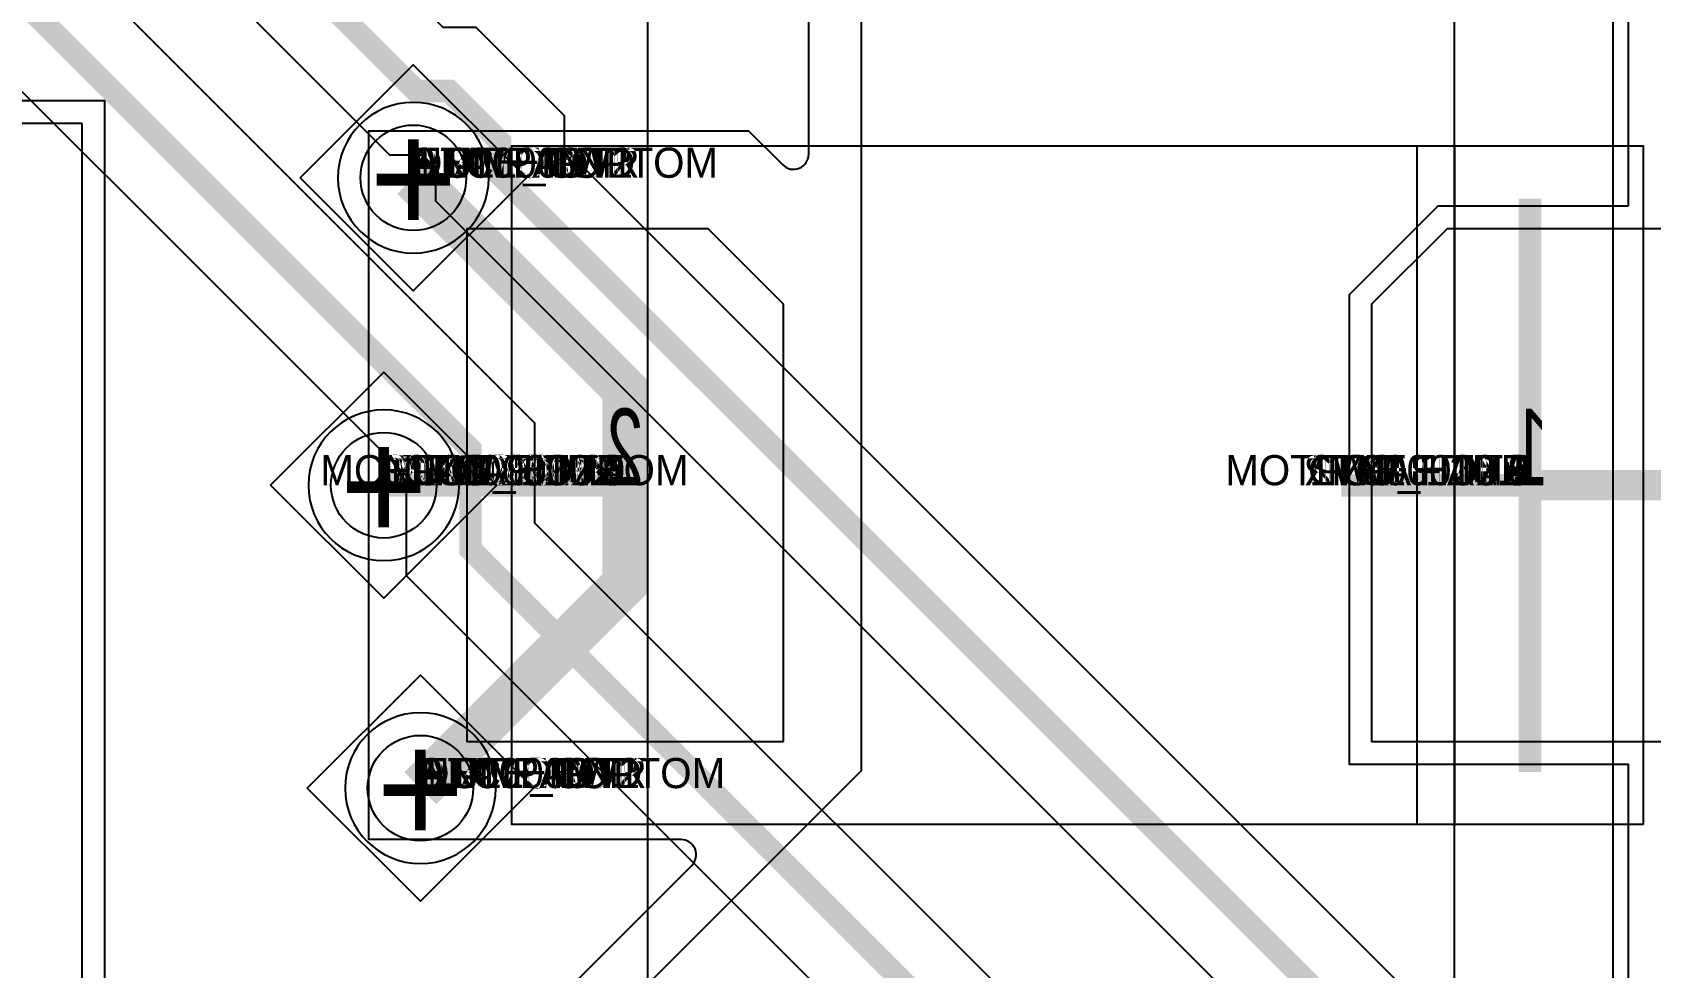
# Model space of a CAD drawing. Extents: x 0 to 323, y 0 to 320.
# Drawn here: x 166.27 to 177, y 103.1 to 109.3 of the extents above; entities that cross this region are included whole.
import ezdxf
from ezdxf.enums import TextEntityAlignment as Align

# ---------------------------------------------------------------- set-up
doc = ezdxf.new("R2010")
doc.units = 0
doc.header["$MEASUREMENT"] = 0
doc.layers.get('0').update_dxf_attribs({"linetype": 'CONTINUOUS'})
for name, color, linetype in [('CDN_FIGURES', 7, 'CONTINUOUS'), ('ETCH_BOTTOM', 7, 'CONTINUOUS'), ('ETCH_GND', 3, 'CONTINUOUS'), ('ETCH_INT1', 4, 'CONTINUOUS'), ('ETCH_INT2', 5, 'CONTINUOUS'), ('ETCH_PWR', 6, 'CONTINUOUS'), ('ETCH_TOP', 2, 'CONTINUOUS'), ('MANUFACTURING_NCLEGEND-1-6', 8, 'CONTINUOUS'), ('PACKAGE_GEOMETRY_ASSEMBLY_TOP', 11, 'CONTINUOUS'), ('PACKAGE_GEOMETRY_PIN_NUMBER', 9, 'CONTINUOUS')]:
    doc.layers.add(name, color=color, linetype=linetype)

# ---------------------------------------------------------------- blocks, each defined once
blk = doc.blocks.new('PAD_INFO')
for tag in ['SHAPE_TYPE', 'PAD_HEIGHT', 'PAD_LAYER', 'PAD_TYPE', 'PAD_WIDTH']:
    blk.add_attdef(tag, (0, 0), '', height=0.2)
at = {"flags": 2}
blk.add_attdef('CDN_TYPE', (0, 0), '', height=0.2, dxfattribs=at)
blk = doc.blocks.new('DRILL_INFO')
at = {"flags": 2}
blk.add_attdef('CDN_TYPE', (0, 0), '', height=0.2, dxfattribs=at)
for tag in ['FSHAPE', 'FCHAR', 'DRILL_HEIGHT', 'DIAMETER', 'PLATED', 'DRILL_WIDTH']:
    blk.add_attdef(tag, (0, 0), '', height=0.2)
blk = doc.blocks.new('VIA0700X0300')
at = {"layer": 'ETCH_BOTTOM'}
blk.add_circle((0, 0), 0.35, dxfattribs=at)
at = {"layer": 'ETCH_GND'}
blk.add_circle((0, 0), 0.35, dxfattribs=at)
at = {"layer": 'ETCH_INT1'}
blk.add_circle((0, 0), 0.35, dxfattribs=at)
at = {"layer": 'ETCH_INT2'}
blk.add_circle((0, 0), 0.35, dxfattribs=at)
at = {"layer": 'ETCH_PWR'}
blk.add_circle((0, 0), 0.35, dxfattribs=at)
at = {"layer": 'ETCH_TOP'}
blk.add_circle((0, 0), 0.35, dxfattribs=at)
ref = blk.add_blockref('PAD_INFO', (0, 0))
ref.add_attrib('PAD_LAYER', 'ETCH_TOP', (0, 0), dxfattribs={"height": 0.2})
ref.add_attrib('SHAPE_TYPE', 'NULL', (0, 0), dxfattribs={"height": 0.2})
ref.add_attrib('PAD_TYPE', 'ANTIPAD', (0, 0), dxfattribs={"height": 0.2})
ref.add_attrib('PAD_WIDTH', '0.000000', (0, 0), dxfattribs={"height": 0.2})
ref.add_attrib('PAD_HEIGHT', '0.000000', (0, 0), dxfattribs={"height": 0.2})
ref = blk.add_blockref('PAD_INFO', (0, 0))
ref.add_attrib('PAD_LAYER', 'ETCH_GND', (0, 0), dxfattribs={"height": 0.2})
ref.add_attrib('SHAPE_TYPE', 'NULL', (0, 0), dxfattribs={"height": 0.2})
ref.add_attrib('PAD_TYPE', 'ANTIPAD', (0, 0), dxfattribs={"height": 0.2})
ref.add_attrib('PAD_WIDTH', '0.000000', (0, 0), dxfattribs={"height": 0.2})
ref.add_attrib('PAD_HEIGHT', '0.000000', (0, 0), dxfattribs={"height": 0.2})
ref = blk.add_blockref('PAD_INFO', (0, 0))
ref.add_attrib('PAD_LAYER', 'ETCH_INT1', (0, 0), dxfattribs={"height": 0.2})
ref.add_attrib('SHAPE_TYPE', 'NULL', (0, 0), dxfattribs={"height": 0.2})
ref.add_attrib('PAD_TYPE', 'ANTIPAD', (0, 0), dxfattribs={"height": 0.2})
ref.add_attrib('PAD_WIDTH', '0.000000', (0, 0), dxfattribs={"height": 0.2})
ref.add_attrib('PAD_HEIGHT', '0.000000', (0, 0), dxfattribs={"height": 0.2})
ref = blk.add_blockref('PAD_INFO', (0, 0))
ref.add_attrib('PAD_LAYER', 'ETCH_INT2', (0, 0), dxfattribs={"height": 0.2})
ref.add_attrib('SHAPE_TYPE', 'NULL', (0, 0), dxfattribs={"height": 0.2})
ref.add_attrib('PAD_TYPE', 'ANTIPAD', (0, 0), dxfattribs={"height": 0.2})
ref.add_attrib('PAD_WIDTH', '0.000000', (0, 0), dxfattribs={"height": 0.2})
ref.add_attrib('PAD_HEIGHT', '0.000000', (0, 0), dxfattribs={"height": 0.2})
ref = blk.add_blockref('PAD_INFO', (0, 0))
ref.add_attrib('PAD_LAYER', 'ETCH_PWR', (0, 0), dxfattribs={"height": 0.2})
ref.add_attrib('SHAPE_TYPE', 'NULL', (0, 0), dxfattribs={"height": 0.2})
ref.add_attrib('PAD_TYPE', 'ANTIPAD', (0, 0), dxfattribs={"height": 0.2})
ref.add_attrib('PAD_WIDTH', '0.000000', (0, 0), dxfattribs={"height": 0.2})
ref.add_attrib('PAD_HEIGHT', '0.000000', (0, 0), dxfattribs={"height": 0.2})
ref = blk.add_blockref('PAD_INFO', (0, 0))
ref.add_attrib('PAD_LAYER', 'ETCH_BOTTOM', (0, 0), dxfattribs={"height": 0.2})
ref.add_attrib('SHAPE_TYPE', 'NULL', (0, 0), dxfattribs={"height": 0.2})
ref.add_attrib('PAD_TYPE', 'ANTIPAD', (0, 0), dxfattribs={"height": 0.2})
ref.add_attrib('PAD_WIDTH', '0.000000', (0, 0), dxfattribs={"height": 0.2})
ref.add_attrib('PAD_HEIGHT', '0.000000', (0, 0), dxfattribs={"height": 0.2})
ref = blk.add_blockref('PAD_INFO', (0, 0))
ref.add_attrib('PAD_LAYER', 'ETCH_TOP', (0, 0), dxfattribs={"height": 0.2})
ref.add_attrib('SHAPE_TYPE', 'NULL', (0, 0), dxfattribs={"height": 0.2})
ref.add_attrib('PAD_TYPE', 'THERMAL', (0, 0), dxfattribs={"height": 0.2})
ref.add_attrib('PAD_WIDTH', '0.000000', (0, 0), dxfattribs={"height": 0.2})
ref.add_attrib('PAD_HEIGHT', '0.000000', (0, 0), dxfattribs={"height": 0.2})
ref = blk.add_blockref('PAD_INFO', (0, 0))
ref.add_attrib('PAD_LAYER', 'ETCH_GND', (0, 0), dxfattribs={"height": 0.2})
ref.add_attrib('SHAPE_TYPE', 'NULL', (0, 0), dxfattribs={"height": 0.2})
ref.add_attrib('PAD_TYPE', 'THERMAL', (0, 0), dxfattribs={"height": 0.2})
ref.add_attrib('PAD_WIDTH', '0.000000', (0, 0), dxfattribs={"height": 0.2})
ref.add_attrib('PAD_HEIGHT', '0.000000', (0, 0), dxfattribs={"height": 0.2})
ref = blk.add_blockref('PAD_INFO', (0, 0))
ref.add_attrib('PAD_LAYER', 'ETCH_INT1', (0, 0), dxfattribs={"height": 0.2})
ref.add_attrib('SHAPE_TYPE', 'NULL', (0, 0), dxfattribs={"height": 0.2})
ref.add_attrib('PAD_TYPE', 'THERMAL', (0, 0), dxfattribs={"height": 0.2})
ref.add_attrib('PAD_WIDTH', '0.000000', (0, 0), dxfattribs={"height": 0.2})
ref.add_attrib('PAD_HEIGHT', '0.000000', (0, 0), dxfattribs={"height": 0.2})
ref = blk.add_blockref('PAD_INFO', (0, 0))
ref.add_attrib('PAD_LAYER', 'ETCH_INT2', (0, 0), dxfattribs={"height": 0.2})
ref.add_attrib('SHAPE_TYPE', 'NULL', (0, 0), dxfattribs={"height": 0.2})
ref.add_attrib('PAD_TYPE', 'THERMAL', (0, 0), dxfattribs={"height": 0.2})
ref.add_attrib('PAD_WIDTH', '0.000000', (0, 0), dxfattribs={"height": 0.2})
ref.add_attrib('PAD_HEIGHT', '0.000000', (0, 0), dxfattribs={"height": 0.2})
ref = blk.add_blockref('PAD_INFO', (0, 0))
ref.add_attrib('PAD_LAYER', 'ETCH_PWR', (0, 0), dxfattribs={"height": 0.2})
ref.add_attrib('SHAPE_TYPE', 'NULL', (0, 0), dxfattribs={"height": 0.2})
ref.add_attrib('PAD_TYPE', 'THERMAL', (0, 0), dxfattribs={"height": 0.2})
ref.add_attrib('PAD_WIDTH', '0.000000', (0, 0), dxfattribs={"height": 0.2})
ref.add_attrib('PAD_HEIGHT', '0.000000', (0, 0), dxfattribs={"height": 0.2})
ref = blk.add_blockref('PAD_INFO', (0, 0))
ref.add_attrib('PAD_LAYER', 'ETCH_BOTTOM', (0, 0), dxfattribs={"height": 0.2})
ref.add_attrib('SHAPE_TYPE', 'NULL', (0, 0), dxfattribs={"height": 0.2})
ref.add_attrib('PAD_TYPE', 'THERMAL', (0, 0), dxfattribs={"height": 0.2})
ref.add_attrib('PAD_WIDTH', '0.000000', (0, 0), dxfattribs={"height": 0.2})
ref.add_attrib('PAD_HEIGHT', '0.000000', (0, 0), dxfattribs={"height": 0.2})
ref = blk.add_blockref('PAD_INFO', (0, 0))
ref.add_attrib('PAD_LAYER', 'ETCH_TOP', (0, 0), dxfattribs={"height": 0.2})
ref.add_attrib('SHAPE_TYPE', 'CIRCLE', (0, 0), dxfattribs={"height": 0.2})
ref.add_attrib('PAD_TYPE', 'REGULAR', (0, 0), dxfattribs={"height": 0.2})
ref.add_attrib('PAD_WIDTH', '0.700000', (0, 0), dxfattribs={"height": 0.2})
ref.add_attrib('PAD_HEIGHT', '0.700000', (0, 0), dxfattribs={"height": 0.2})
ref = blk.add_blockref('PAD_INFO', (0, 0))
ref.add_attrib('PAD_LAYER', 'ETCH_GND', (0, 0), dxfattribs={"height": 0.2})
ref.add_attrib('SHAPE_TYPE', 'CIRCLE', (0, 0), dxfattribs={"height": 0.2})
ref.add_attrib('PAD_TYPE', 'REGULAR', (0, 0), dxfattribs={"height": 0.2})
ref.add_attrib('PAD_WIDTH', '0.700000', (0, 0), dxfattribs={"height": 0.2})
ref.add_attrib('PAD_HEIGHT', '0.700000', (0, 0), dxfattribs={"height": 0.2})
ref = blk.add_blockref('PAD_INFO', (0, 0))
ref.add_attrib('PAD_LAYER', 'ETCH_INT1', (0, 0), dxfattribs={"height": 0.2})
ref.add_attrib('SHAPE_TYPE', 'CIRCLE', (0, 0), dxfattribs={"height": 0.2})
ref.add_attrib('PAD_TYPE', 'REGULAR', (0, 0), dxfattribs={"height": 0.2})
ref.add_attrib('PAD_WIDTH', '0.700000', (0, 0), dxfattribs={"height": 0.2})
ref.add_attrib('PAD_HEIGHT', '0.700000', (0, 0), dxfattribs={"height": 0.2})
ref = blk.add_blockref('PAD_INFO', (0, 0))
ref.add_attrib('PAD_LAYER', 'ETCH_INT2', (0, 0), dxfattribs={"height": 0.2})
ref.add_attrib('SHAPE_TYPE', 'CIRCLE', (0, 0), dxfattribs={"height": 0.2})
ref.add_attrib('PAD_TYPE', 'REGULAR', (0, 0), dxfattribs={"height": 0.2})
ref.add_attrib('PAD_WIDTH', '0.700000', (0, 0), dxfattribs={"height": 0.2})
ref.add_attrib('PAD_HEIGHT', '0.700000', (0, 0), dxfattribs={"height": 0.2})
ref = blk.add_blockref('PAD_INFO', (0, 0))
ref.add_attrib('PAD_LAYER', 'ETCH_PWR', (0, 0), dxfattribs={"height": 0.2})
ref.add_attrib('SHAPE_TYPE', 'CIRCLE', (0, 0), dxfattribs={"height": 0.2})
ref.add_attrib('PAD_TYPE', 'REGULAR', (0, 0), dxfattribs={"height": 0.2})
ref.add_attrib('PAD_WIDTH', '0.700000', (0, 0), dxfattribs={"height": 0.2})
ref.add_attrib('PAD_HEIGHT', '0.700000', (0, 0), dxfattribs={"height": 0.2})
ref = blk.add_blockref('PAD_INFO', (0, 0))
ref.add_attrib('PAD_LAYER', 'ETCH_BOTTOM', (0, 0), dxfattribs={"height": 0.2})
ref.add_attrib('SHAPE_TYPE', 'CIRCLE', (0, 0), dxfattribs={"height": 0.2})
ref.add_attrib('PAD_TYPE', 'REGULAR', (0, 0), dxfattribs={"height": 0.2})
ref.add_attrib('PAD_WIDTH', '0.700000', (0, 0), dxfattribs={"height": 0.2})
ref.add_attrib('PAD_HEIGHT', '0.700000', (0, 0), dxfattribs={"height": 0.2})
ref = blk.add_blockref('DRILL_INFO', (0, 0))
ref.add_attrib('DIAMETER', '0.300000', (0, 0), dxfattribs={"height": 0.2})
ref.add_attrib('PLATED', 'PLATED', (0, 0), dxfattribs={"height": 0.2})
ref.add_attrib('FSHAPE', 'DIAMOND', (0, 0), dxfattribs={"height": 0.2})
ref.add_attrib('FCHAR', '+', (0, 0), dxfattribs={"height": 0.2})
ref.add_attrib('DRILL_WIDTH', '1.500000', (0, 0), dxfattribs={"height": 0.2})
ref.add_attrib('DRILL_HEIGHT', '1.500000', (0, 0), dxfattribs={"height": 0.2})
for tag in ['CDN_TYPE', 'PIN']:
    blk.add_attdef(tag, (0, 0), '', height=0.2)
at = {"flags": 2}
for tag in ['PSTKNAME', 'BBV']:
    blk.add_attdef(tag, (0, 0), '', height=0.2, dxfattribs=at)
blk = doc.blocks.new('FIGURE_DIAMOND')
at = {"layer": 'CDN_FIGURES'}
blk.add_lwpolyline([(-0.5, 0), (0, 0.5), (0.5, 0), (0, -0.5)], close=True, dxfattribs=at)
blk = doc.blocks.new('RC2100X3400TS_C1')
at = {"layer": 'ETCH_TOP'}
blk.add_lwpolyline([(-1.05, -1.7), (-1.05, 1.2), (-0.55, 1.7), (1.05, 1.7), (1.05, -1.7)], close=True, dxfattribs=at)
ref = blk.add_blockref('PAD_INFO', (0, 0))
ref.add_attrib('PAD_LAYER', 'ETCH_TOP', (0, 0), dxfattribs={"height": 0.2})
ref.add_attrib('SHAPE_TYPE', 'NULL', (0, 0), dxfattribs={"height": 0.2})
ref.add_attrib('PAD_TYPE', 'ANTIPAD', (0, 0), dxfattribs={"height": 0.2})
ref.add_attrib('PAD_WIDTH', '0.000000', (0, 0), dxfattribs={"height": 0.2})
ref.add_attrib('PAD_HEIGHT', '0.000000', (0, 0), dxfattribs={"height": 0.2})
ref = blk.add_blockref('PAD_INFO', (0, 0))
ref.add_attrib('PAD_LAYER', 'ETCH_GND', (0, 0), dxfattribs={"height": 0.2})
ref.add_attrib('SHAPE_TYPE', 'NULL', (0, 0), dxfattribs={"height": 0.2})
ref.add_attrib('PAD_TYPE', 'ANTIPAD', (0, 0), dxfattribs={"height": 0.2})
ref.add_attrib('PAD_WIDTH', '0.000000', (0, 0), dxfattribs={"height": 0.2})
ref.add_attrib('PAD_HEIGHT', '0.000000', (0, 0), dxfattribs={"height": 0.2})
ref = blk.add_blockref('PAD_INFO', (0, 0))
ref.add_attrib('PAD_LAYER', 'ETCH_INT1', (0, 0), dxfattribs={"height": 0.2})
ref.add_attrib('SHAPE_TYPE', 'NULL', (0, 0), dxfattribs={"height": 0.2})
ref.add_attrib('PAD_TYPE', 'ANTIPAD', (0, 0), dxfattribs={"height": 0.2})
ref.add_attrib('PAD_WIDTH', '0.000000', (0, 0), dxfattribs={"height": 0.2})
ref.add_attrib('PAD_HEIGHT', '0.000000', (0, 0), dxfattribs={"height": 0.2})
ref = blk.add_blockref('PAD_INFO', (0, 0))
ref.add_attrib('PAD_LAYER', 'ETCH_INT2', (0, 0), dxfattribs={"height": 0.2})
ref.add_attrib('SHAPE_TYPE', 'NULL', (0, 0), dxfattribs={"height": 0.2})
ref.add_attrib('PAD_TYPE', 'ANTIPAD', (0, 0), dxfattribs={"height": 0.2})
ref.add_attrib('PAD_WIDTH', '0.000000', (0, 0), dxfattribs={"height": 0.2})
ref.add_attrib('PAD_HEIGHT', '0.000000', (0, 0), dxfattribs={"height": 0.2})
ref = blk.add_blockref('PAD_INFO', (0, 0))
ref.add_attrib('PAD_LAYER', 'ETCH_PWR', (0, 0), dxfattribs={"height": 0.2})
ref.add_attrib('SHAPE_TYPE', 'NULL', (0, 0), dxfattribs={"height": 0.2})
ref.add_attrib('PAD_TYPE', 'ANTIPAD', (0, 0), dxfattribs={"height": 0.2})
ref.add_attrib('PAD_WIDTH', '0.000000', (0, 0), dxfattribs={"height": 0.2})
ref.add_attrib('PAD_HEIGHT', '0.000000', (0, 0), dxfattribs={"height": 0.2})
ref = blk.add_blockref('PAD_INFO', (0, 0))
ref.add_attrib('PAD_LAYER', 'ETCH_BOTTOM', (0, 0), dxfattribs={"height": 0.2})
ref.add_attrib('SHAPE_TYPE', 'NULL', (0, 0), dxfattribs={"height": 0.2})
ref.add_attrib('PAD_TYPE', 'ANTIPAD', (0, 0), dxfattribs={"height": 0.2})
ref.add_attrib('PAD_WIDTH', '0.000000', (0, 0), dxfattribs={"height": 0.2})
ref.add_attrib('PAD_HEIGHT', '0.000000', (0, 0), dxfattribs={"height": 0.2})
ref = blk.add_blockref('PAD_INFO', (0, 0))
ref.add_attrib('PAD_LAYER', 'ETCH_TOP', (0, 0), dxfattribs={"height": 0.2})
ref.add_attrib('SHAPE_TYPE', 'NULL', (0, 0), dxfattribs={"height": 0.2})
ref.add_attrib('PAD_TYPE', 'THERMAL', (0, 0), dxfattribs={"height": 0.2})
ref.add_attrib('PAD_WIDTH', '0.000000', (0, 0), dxfattribs={"height": 0.2})
ref.add_attrib('PAD_HEIGHT', '0.000000', (0, 0), dxfattribs={"height": 0.2})
ref = blk.add_blockref('PAD_INFO', (0, 0))
ref.add_attrib('PAD_LAYER', 'ETCH_GND', (0, 0), dxfattribs={"height": 0.2})
ref.add_attrib('SHAPE_TYPE', 'NULL', (0, 0), dxfattribs={"height": 0.2})
ref.add_attrib('PAD_TYPE', 'THERMAL', (0, 0), dxfattribs={"height": 0.2})
ref.add_attrib('PAD_WIDTH', '0.000000', (0, 0), dxfattribs={"height": 0.2})
ref.add_attrib('PAD_HEIGHT', '0.000000', (0, 0), dxfattribs={"height": 0.2})
ref = blk.add_blockref('PAD_INFO', (0, 0))
ref.add_attrib('PAD_LAYER', 'ETCH_INT1', (0, 0), dxfattribs={"height": 0.2})
ref.add_attrib('SHAPE_TYPE', 'NULL', (0, 0), dxfattribs={"height": 0.2})
ref.add_attrib('PAD_TYPE', 'THERMAL', (0, 0), dxfattribs={"height": 0.2})
ref.add_attrib('PAD_WIDTH', '0.000000', (0, 0), dxfattribs={"height": 0.2})
ref.add_attrib('PAD_HEIGHT', '0.000000', (0, 0), dxfattribs={"height": 0.2})
ref = blk.add_blockref('PAD_INFO', (0, 0))
ref.add_attrib('PAD_LAYER', 'ETCH_INT2', (0, 0), dxfattribs={"height": 0.2})
ref.add_attrib('SHAPE_TYPE', 'NULL', (0, 0), dxfattribs={"height": 0.2})
ref.add_attrib('PAD_TYPE', 'THERMAL', (0, 0), dxfattribs={"height": 0.2})
ref.add_attrib('PAD_WIDTH', '0.000000', (0, 0), dxfattribs={"height": 0.2})
ref.add_attrib('PAD_HEIGHT', '0.000000', (0, 0), dxfattribs={"height": 0.2})
ref = blk.add_blockref('PAD_INFO', (0, 0))
ref.add_attrib('PAD_LAYER', 'ETCH_PWR', (0, 0), dxfattribs={"height": 0.2})
ref.add_attrib('SHAPE_TYPE', 'NULL', (0, 0), dxfattribs={"height": 0.2})
ref.add_attrib('PAD_TYPE', 'THERMAL', (0, 0), dxfattribs={"height": 0.2})
ref.add_attrib('PAD_WIDTH', '0.000000', (0, 0), dxfattribs={"height": 0.2})
ref.add_attrib('PAD_HEIGHT', '0.000000', (0, 0), dxfattribs={"height": 0.2})
ref = blk.add_blockref('PAD_INFO', (0, 0))
ref.add_attrib('PAD_LAYER', 'ETCH_BOTTOM', (0, 0), dxfattribs={"height": 0.2})
ref.add_attrib('SHAPE_TYPE', 'NULL', (0, 0), dxfattribs={"height": 0.2})
ref.add_attrib('PAD_TYPE', 'THERMAL', (0, 0), dxfattribs={"height": 0.2})
ref.add_attrib('PAD_WIDTH', '0.000000', (0, 0), dxfattribs={"height": 0.2})
ref.add_attrib('PAD_HEIGHT', '0.000000', (0, 0), dxfattribs={"height": 0.2})
ref = blk.add_blockref('PAD_INFO', (0, 0))
ref.add_attrib('PAD_LAYER', 'ETCH_TOP', (0, 0), dxfattribs={"height": 0.2})
ref.add_attrib('SHAPE_TYPE', 'SHAPE', (0, 0), dxfattribs={"height": 0.2})
ref.add_attrib('PAD_TYPE', 'REGULAR', (0, 0), dxfattribs={"height": 0.2})
ref.add_attrib('PAD_WIDTH', '2.100000', (0, 0), dxfattribs={"height": 0.2})
ref.add_attrib('PAD_HEIGHT', '3.400000', (0, 0), dxfattribs={"height": 0.2})
ref = blk.add_blockref('PAD_INFO', (0, 0))
ref.add_attrib('PAD_LAYER', 'ETCH_GND', (0, 0), dxfattribs={"height": 0.2})
ref.add_attrib('SHAPE_TYPE', 'NULL', (0, 0), dxfattribs={"height": 0.2})
ref.add_attrib('PAD_TYPE', 'REGULAR', (0, 0), dxfattribs={"height": 0.2})
ref.add_attrib('PAD_WIDTH', '0.000000', (0, 0), dxfattribs={"height": 0.2})
ref.add_attrib('PAD_HEIGHT', '0.000000', (0, 0), dxfattribs={"height": 0.2})
ref = blk.add_blockref('PAD_INFO', (0, 0))
ref.add_attrib('PAD_LAYER', 'ETCH_INT1', (0, 0), dxfattribs={"height": 0.2})
ref.add_attrib('SHAPE_TYPE', 'NULL', (0, 0), dxfattribs={"height": 0.2})
ref.add_attrib('PAD_TYPE', 'REGULAR', (0, 0), dxfattribs={"height": 0.2})
ref.add_attrib('PAD_WIDTH', '0.000000', (0, 0), dxfattribs={"height": 0.2})
ref.add_attrib('PAD_HEIGHT', '0.000000', (0, 0), dxfattribs={"height": 0.2})
ref = blk.add_blockref('PAD_INFO', (0, 0))
ref.add_attrib('PAD_LAYER', 'ETCH_INT2', (0, 0), dxfattribs={"height": 0.2})
ref.add_attrib('SHAPE_TYPE', 'NULL', (0, 0), dxfattribs={"height": 0.2})
ref.add_attrib('PAD_TYPE', 'REGULAR', (0, 0), dxfattribs={"height": 0.2})
ref.add_attrib('PAD_WIDTH', '0.000000', (0, 0), dxfattribs={"height": 0.2})
ref.add_attrib('PAD_HEIGHT', '0.000000', (0, 0), dxfattribs={"height": 0.2})
ref = blk.add_blockref('PAD_INFO', (0, 0))
ref.add_attrib('PAD_LAYER', 'ETCH_PWR', (0, 0), dxfattribs={"height": 0.2})
ref.add_attrib('SHAPE_TYPE', 'NULL', (0, 0), dxfattribs={"height": 0.2})
ref.add_attrib('PAD_TYPE', 'REGULAR', (0, 0), dxfattribs={"height": 0.2})
ref.add_attrib('PAD_WIDTH', '0.000000', (0, 0), dxfattribs={"height": 0.2})
ref.add_attrib('PAD_HEIGHT', '0.000000', (0, 0), dxfattribs={"height": 0.2})
ref = blk.add_blockref('PAD_INFO', (0, 0))
ref.add_attrib('PAD_LAYER', 'ETCH_BOTTOM', (0, 0), dxfattribs={"height": 0.2})
ref.add_attrib('SHAPE_TYPE', 'NULL', (0, 0), dxfattribs={"height": 0.2})
ref.add_attrib('PAD_TYPE', 'REGULAR', (0, 0), dxfattribs={"height": 0.2})
ref.add_attrib('PAD_WIDTH', '0.000000', (0, 0), dxfattribs={"height": 0.2})
ref.add_attrib('PAD_HEIGHT', '0.000000', (0, 0), dxfattribs={"height": 0.2})
ref = blk.add_blockref('DRILL_INFO', (0, 0))
ref.add_attrib('DIAMETER', '0.000000', (0, 0), dxfattribs={"height": 0.2})
ref.add_attrib('PLATED', 'PLATED', (0, 0), dxfattribs={"height": 0.2})
ref.add_attrib('FSHAPE', 'NULL', (0, 0), dxfattribs={"height": 0.2})
ref.add_attrib('DRILL_WIDTH', '0.000000', (0, 0), dxfattribs={"height": 0.2})
ref.add_attrib('DRILL_HEIGHT', '0.000000', (0, 0), dxfattribs={"height": 0.2})
for tag in ['CDN_TYPE', 'PIN']:
    blk.add_attdef(tag, (0, 0), '', height=0.2)
at = {"flags": 2}
for tag in ['PSTKNAME', 'BBV']:
    blk.add_attdef(tag, (0, 0), '', height=0.2, dxfattribs=at)
blk = doc.blocks.new('RC2100X3400TS_C')
at = {"layer": 'ETCH_TOP'}
blk.add_lwpolyline([(-1.05, -1.7), (-1.05, 1.7), (0.55, 1.7), (1.05, 1.2), (1.05, -1.7)], close=True, dxfattribs=at)
ref = blk.add_blockref('PAD_INFO', (0, 0))
ref.add_attrib('PAD_LAYER', 'ETCH_TOP', (0, 0), dxfattribs={"height": 0.2})
ref.add_attrib('SHAPE_TYPE', 'NULL', (0, 0), dxfattribs={"height": 0.2})
ref.add_attrib('PAD_TYPE', 'ANTIPAD', (0, 0), dxfattribs={"height": 0.2})
ref.add_attrib('PAD_WIDTH', '0.000000', (0, 0), dxfattribs={"height": 0.2})
ref.add_attrib('PAD_HEIGHT', '0.000000', (0, 0), dxfattribs={"height": 0.2})
ref = blk.add_blockref('PAD_INFO', (0, 0))
ref.add_attrib('PAD_LAYER', 'ETCH_GND', (0, 0), dxfattribs={"height": 0.2})
ref.add_attrib('SHAPE_TYPE', 'NULL', (0, 0), dxfattribs={"height": 0.2})
ref.add_attrib('PAD_TYPE', 'ANTIPAD', (0, 0), dxfattribs={"height": 0.2})
ref.add_attrib('PAD_WIDTH', '0.000000', (0, 0), dxfattribs={"height": 0.2})
ref.add_attrib('PAD_HEIGHT', '0.000000', (0, 0), dxfattribs={"height": 0.2})
ref = blk.add_blockref('PAD_INFO', (0, 0))
ref.add_attrib('PAD_LAYER', 'ETCH_INT1', (0, 0), dxfattribs={"height": 0.2})
ref.add_attrib('SHAPE_TYPE', 'NULL', (0, 0), dxfattribs={"height": 0.2})
ref.add_attrib('PAD_TYPE', 'ANTIPAD', (0, 0), dxfattribs={"height": 0.2})
ref.add_attrib('PAD_WIDTH', '0.000000', (0, 0), dxfattribs={"height": 0.2})
ref.add_attrib('PAD_HEIGHT', '0.000000', (0, 0), dxfattribs={"height": 0.2})
ref = blk.add_blockref('PAD_INFO', (0, 0))
ref.add_attrib('PAD_LAYER', 'ETCH_INT2', (0, 0), dxfattribs={"height": 0.2})
ref.add_attrib('SHAPE_TYPE', 'NULL', (0, 0), dxfattribs={"height": 0.2})
ref.add_attrib('PAD_TYPE', 'ANTIPAD', (0, 0), dxfattribs={"height": 0.2})
ref.add_attrib('PAD_WIDTH', '0.000000', (0, 0), dxfattribs={"height": 0.2})
ref.add_attrib('PAD_HEIGHT', '0.000000', (0, 0), dxfattribs={"height": 0.2})
ref = blk.add_blockref('PAD_INFO', (0, 0))
ref.add_attrib('PAD_LAYER', 'ETCH_PWR', (0, 0), dxfattribs={"height": 0.2})
ref.add_attrib('SHAPE_TYPE', 'NULL', (0, 0), dxfattribs={"height": 0.2})
ref.add_attrib('PAD_TYPE', 'ANTIPAD', (0, 0), dxfattribs={"height": 0.2})
ref.add_attrib('PAD_WIDTH', '0.000000', (0, 0), dxfattribs={"height": 0.2})
ref.add_attrib('PAD_HEIGHT', '0.000000', (0, 0), dxfattribs={"height": 0.2})
ref = blk.add_blockref('PAD_INFO', (0, 0))
ref.add_attrib('PAD_LAYER', 'ETCH_BOTTOM', (0, 0), dxfattribs={"height": 0.2})
ref.add_attrib('SHAPE_TYPE', 'NULL', (0, 0), dxfattribs={"height": 0.2})
ref.add_attrib('PAD_TYPE', 'ANTIPAD', (0, 0), dxfattribs={"height": 0.2})
ref.add_attrib('PAD_WIDTH', '0.000000', (0, 0), dxfattribs={"height": 0.2})
ref.add_attrib('PAD_HEIGHT', '0.000000', (0, 0), dxfattribs={"height": 0.2})
ref = blk.add_blockref('PAD_INFO', (0, 0))
ref.add_attrib('PAD_LAYER', 'ETCH_TOP', (0, 0), dxfattribs={"height": 0.2})
ref.add_attrib('SHAPE_TYPE', 'NULL', (0, 0), dxfattribs={"height": 0.2})
ref.add_attrib('PAD_TYPE', 'THERMAL', (0, 0), dxfattribs={"height": 0.2})
ref.add_attrib('PAD_WIDTH', '0.000000', (0, 0), dxfattribs={"height": 0.2})
ref.add_attrib('PAD_HEIGHT', '0.000000', (0, 0), dxfattribs={"height": 0.2})
ref = blk.add_blockref('PAD_INFO', (0, 0))
ref.add_attrib('PAD_LAYER', 'ETCH_GND', (0, 0), dxfattribs={"height": 0.2})
ref.add_attrib('SHAPE_TYPE', 'NULL', (0, 0), dxfattribs={"height": 0.2})
ref.add_attrib('PAD_TYPE', 'THERMAL', (0, 0), dxfattribs={"height": 0.2})
ref.add_attrib('PAD_WIDTH', '0.000000', (0, 0), dxfattribs={"height": 0.2})
ref.add_attrib('PAD_HEIGHT', '0.000000', (0, 0), dxfattribs={"height": 0.2})
ref = blk.add_blockref('PAD_INFO', (0, 0))
ref.add_attrib('PAD_LAYER', 'ETCH_INT1', (0, 0), dxfattribs={"height": 0.2})
ref.add_attrib('SHAPE_TYPE', 'NULL', (0, 0), dxfattribs={"height": 0.2})
ref.add_attrib('PAD_TYPE', 'THERMAL', (0, 0), dxfattribs={"height": 0.2})
ref.add_attrib('PAD_WIDTH', '0.000000', (0, 0), dxfattribs={"height": 0.2})
ref.add_attrib('PAD_HEIGHT', '0.000000', (0, 0), dxfattribs={"height": 0.2})
ref = blk.add_blockref('PAD_INFO', (0, 0))
ref.add_attrib('PAD_LAYER', 'ETCH_INT2', (0, 0), dxfattribs={"height": 0.2})
ref.add_attrib('SHAPE_TYPE', 'NULL', (0, 0), dxfattribs={"height": 0.2})
ref.add_attrib('PAD_TYPE', 'THERMAL', (0, 0), dxfattribs={"height": 0.2})
ref.add_attrib('PAD_WIDTH', '0.000000', (0, 0), dxfattribs={"height": 0.2})
ref.add_attrib('PAD_HEIGHT', '0.000000', (0, 0), dxfattribs={"height": 0.2})
ref = blk.add_blockref('PAD_INFO', (0, 0))
ref.add_attrib('PAD_LAYER', 'ETCH_PWR', (0, 0), dxfattribs={"height": 0.2})
ref.add_attrib('SHAPE_TYPE', 'NULL', (0, 0), dxfattribs={"height": 0.2})
ref.add_attrib('PAD_TYPE', 'THERMAL', (0, 0), dxfattribs={"height": 0.2})
ref.add_attrib('PAD_WIDTH', '0.000000', (0, 0), dxfattribs={"height": 0.2})
ref.add_attrib('PAD_HEIGHT', '0.000000', (0, 0), dxfattribs={"height": 0.2})
ref = blk.add_blockref('PAD_INFO', (0, 0))
ref.add_attrib('PAD_LAYER', 'ETCH_BOTTOM', (0, 0), dxfattribs={"height": 0.2})
ref.add_attrib('SHAPE_TYPE', 'NULL', (0, 0), dxfattribs={"height": 0.2})
ref.add_attrib('PAD_TYPE', 'THERMAL', (0, 0), dxfattribs={"height": 0.2})
ref.add_attrib('PAD_WIDTH', '0.000000', (0, 0), dxfattribs={"height": 0.2})
ref.add_attrib('PAD_HEIGHT', '0.000000', (0, 0), dxfattribs={"height": 0.2})
ref = blk.add_blockref('PAD_INFO', (0, 0))
ref.add_attrib('PAD_LAYER', 'ETCH_TOP', (0, 0), dxfattribs={"height": 0.2})
ref.add_attrib('SHAPE_TYPE', 'SHAPE', (0, 0), dxfattribs={"height": 0.2})
ref.add_attrib('PAD_TYPE', 'REGULAR', (0, 0), dxfattribs={"height": 0.2})
ref.add_attrib('PAD_WIDTH', '2.100000', (0, 0), dxfattribs={"height": 0.2})
ref.add_attrib('PAD_HEIGHT', '3.400000', (0, 0), dxfattribs={"height": 0.2})
ref = blk.add_blockref('PAD_INFO', (0, 0))
ref.add_attrib('PAD_LAYER', 'ETCH_GND', (0, 0), dxfattribs={"height": 0.2})
ref.add_attrib('SHAPE_TYPE', 'NULL', (0, 0), dxfattribs={"height": 0.2})
ref.add_attrib('PAD_TYPE', 'REGULAR', (0, 0), dxfattribs={"height": 0.2})
ref.add_attrib('PAD_WIDTH', '0.000000', (0, 0), dxfattribs={"height": 0.2})
ref.add_attrib('PAD_HEIGHT', '0.000000', (0, 0), dxfattribs={"height": 0.2})
ref = blk.add_blockref('PAD_INFO', (0, 0))
ref.add_attrib('PAD_LAYER', 'ETCH_INT1', (0, 0), dxfattribs={"height": 0.2})
ref.add_attrib('SHAPE_TYPE', 'NULL', (0, 0), dxfattribs={"height": 0.2})
ref.add_attrib('PAD_TYPE', 'REGULAR', (0, 0), dxfattribs={"height": 0.2})
ref.add_attrib('PAD_WIDTH', '0.000000', (0, 0), dxfattribs={"height": 0.2})
ref.add_attrib('PAD_HEIGHT', '0.000000', (0, 0), dxfattribs={"height": 0.2})
ref = blk.add_blockref('PAD_INFO', (0, 0))
ref.add_attrib('PAD_LAYER', 'ETCH_INT2', (0, 0), dxfattribs={"height": 0.2})
ref.add_attrib('SHAPE_TYPE', 'NULL', (0, 0), dxfattribs={"height": 0.2})
ref.add_attrib('PAD_TYPE', 'REGULAR', (0, 0), dxfattribs={"height": 0.2})
ref.add_attrib('PAD_WIDTH', '0.000000', (0, 0), dxfattribs={"height": 0.2})
ref.add_attrib('PAD_HEIGHT', '0.000000', (0, 0), dxfattribs={"height": 0.2})
ref = blk.add_blockref('PAD_INFO', (0, 0))
ref.add_attrib('PAD_LAYER', 'ETCH_PWR', (0, 0), dxfattribs={"height": 0.2})
ref.add_attrib('SHAPE_TYPE', 'NULL', (0, 0), dxfattribs={"height": 0.2})
ref.add_attrib('PAD_TYPE', 'REGULAR', (0, 0), dxfattribs={"height": 0.2})
ref.add_attrib('PAD_WIDTH', '0.000000', (0, 0), dxfattribs={"height": 0.2})
ref.add_attrib('PAD_HEIGHT', '0.000000', (0, 0), dxfattribs={"height": 0.2})
ref = blk.add_blockref('PAD_INFO', (0, 0))
ref.add_attrib('PAD_LAYER', 'ETCH_BOTTOM', (0, 0), dxfattribs={"height": 0.2})
ref.add_attrib('SHAPE_TYPE', 'NULL', (0, 0), dxfattribs={"height": 0.2})
ref.add_attrib('PAD_TYPE', 'REGULAR', (0, 0), dxfattribs={"height": 0.2})
ref.add_attrib('PAD_WIDTH', '0.000000', (0, 0), dxfattribs={"height": 0.2})
ref.add_attrib('PAD_HEIGHT', '0.000000', (0, 0), dxfattribs={"height": 0.2})
ref = blk.add_blockref('DRILL_INFO', (0, 0))
ref.add_attrib('DIAMETER', '0.000000', (0, 0), dxfattribs={"height": 0.2})
ref.add_attrib('PLATED', 'PLATED', (0, 0), dxfattribs={"height": 0.2})
ref.add_attrib('FSHAPE', 'NULL', (0, 0), dxfattribs={"height": 0.2})
ref.add_attrib('DRILL_WIDTH', '0.000000', (0, 0), dxfattribs={"height": 0.2})
ref.add_attrib('DRILL_HEIGHT', '0.000000', (0, 0), dxfattribs={"height": 0.2})
for tag in ['CDN_TYPE', 'PIN']:
    blk.add_attdef(tag, (0, 0), '', height=0.2)
at = {"flags": 2}
for tag in ['PSTKNAME', 'BBV']:
    blk.add_attdef(tag, (0, 0), '', height=0.2, dxfattribs=at)
blk = doc.blocks.new('F154')
at = {"layer": 'PACKAGE_GEOMETRY_ASSEMBLY_TOP'}
blk.add_lwpolyline([(-0.75, -2.25), (6.75, -2.25), (6.75, 2.25), (-0.75, 2.25)], close=True, dxfattribs=at)
for points in [[(0.5, 2.25), (0.5, -2.25)], [(0.75, 2.25), (0.75, -2.25)]]:
    blk.add_lwpolyline(points, dxfattribs=at)
at = {"layer": 'ETCH_TOP'}
ref = blk.add_blockref('RC2100X3400TS_C', (0, 0), dxfattribs=at)
ref.add_attrib('CDN_TYPE', 'PIN', (0, 0), dxfattribs={"height": 0.2})
ref.add_attrib('PIN', '1', (0, 0), dxfattribs={"height": 0.2})
ref = blk.add_blockref('RC2100X3400TS_C1', (6, 0), dxfattribs=at)
ref.add_attrib('CDN_TYPE', 'PIN', (0, 0), dxfattribs={"height": 0.2})
ref.add_attrib('PIN', '2', (0, 0), dxfattribs={"height": 0.2})
at = {"flags": 2}
for tag in ['SYMBOL_TYPE', 'CDN_TYPE', 'REFDES']:
    blk.add_attdef(tag, (0, 0), '', height=0.2, dxfattribs=at)
blk = doc.blocks.new('EUH')
at = {"layer": 'PACKAGE_GEOMETRY_ASSEMBLY_TOP'}
blk.add_lwpolyline([(-1.675, -1.5), (14.075, -1.5), (14.075, 33.3), (-1.675, 33.3)], close=True, dxfattribs=at)
at = {"flags": 2}
for tag in ['SYMBOL_TYPE', 'CDN_TYPE', 'REFDES']:
    blk.add_attdef(tag, (0, 0), '', height=0.2, dxfattribs=at)

msp = doc.modelspace()

# ---------------------------------------------------------------- linework, layer by layer
at = {"layer": 'ETCH_BOTTOM'}
for points, format in [([(155.574, 102.925), (169.79, 102.925), (170.642, 103.777, 0.668179), (170.57, 103.95), (168.5, 103.95), (168.5, 108.65), (171.019, 108.65), (171.245, 108.425, 0.668179), (171.418, 108.496), (171.418, 115.5), (177.2, 115.5)], "xyb"), ([(170.2, 106.3, 0.3, 0.3, 0), (170.2, 106.935, 0.3, 0.3, 0), (168.796, 108.339, 0.3, 0.3, 0)], "xyseb"), ([(176.2, 106.3, 0.15, 0.15, 0), (176.2, 108.201, 0.15, 0.15, 0)], "xyseb"), ([(170.2, 106.3, 0.3, 0.3, 0), (170.2, 105.648, 0.3, 0.3, 0), (168.843, 104.291, 0.3, 0.3, 0)], "xyseb"), ([(170.2, 106.3, 0.15, 0.15, 0), (168.6, 106.3, 0.15, 0.15, 0)], "xyseb"), ([(174.949, 106.3, 0.15, 0.15, 0), (176.2, 106.3, 0.15, 0.15, 0)], "xyseb"), ([(176.2, 106.3, 0.2, 0.2, 0), (178, 106.3, 0.2, 0.2, 0)], "xyseb"), ([(176.2, 104.399, 0.15, 0.15, 0), (176.2, 106.3, 0.15, 0.15, 0)], "xyseb")]:
    msp.add_lwpolyline(points, format=format, dxfattribs=at)
msp.add_lwpolyline([(176.85, 108.15), (175.588, 108.15), (175, 107.562), (175, 104.45), (176.85, 104.45), (176.85, 82.45), (172.8, 82.45), (172.8, 90.35), (170.95, 92.2), (170.15, 92.2), (170.15, 102.79), (171.768, 104.408), (171.768, 115.15), (176.85, 115.15)], close=True, dxfattribs=at)
at = {"layer": 'ETCH_INT1'}
for points in [[(167.4, 70.601), (167.4, 77.6), (166.725, 78.275), (166.725, 78.575), (166.75, 78.6), (166.75, 108.85), (128.618, 108.85, -0.663395), (128.545, 109.022, 2.369081), (127.255, 109.022, -0.663395), (127.182, 108.85), (126.618, 108.85, -0.663395), (126.545, 109.022, 2.369081), (125.255, 109.022, -0.663395)], [(167.25, 59.462), (167.25, 77.538), (166.575, 78.213), (166.575, 78.637), (166.6, 78.662), (166.6, 108.7), (65.923, 108.7, 0.757335)]]:
    msp.add_lwpolyline(points, format="xyb", dxfattribs=at)
for points in [[(169.296, 108.339, 1), (168.296, 108.339, 1)], [(169.1, 106.3, 1), (168.1, 106.3, 1)], [(169.343, 104.291, 1), (168.343, 104.291, 1)]]:
    msp.add_lwpolyline(points, format="xyb", close=True, dxfattribs=at)
at = {"layer": 'ETCH_INT2'}
for points, format in [([(184.23, 93.5, 0.15, 0.15, 0), (169.371, 108.359, 0.15, 0.15, 0), (169.371, 108.577, 0.15, 0.15, 0), (169.034, 108.914, 0.15, 0.15, 0), (168.816, 108.914, 0.15, 0.15, 0), (165.765, 111.965, 0.15, 0.15, 0), (165.765, 112.366, 0.15, 0.15, 0), (164.806, 113.325, 0.15, 0.15, 0), (120.196, 113.325, 0.15, 0.15, 0), (118.925, 112.054, 0.15, 0.15, 0), (118.925, 109.246, 0.15, 0.15, 0), (122.575, 105.596, 0.15, 0.15, 0), (122.575, 94.512, 0.15, 0.15, 0), (121.613, 93.55, 0.15, 0.15, 0), (119.9, 93.55, 0.15, 0.15, 0), (108.15, 81.8, 0.15, 0.15, 0), (91.537, 81.8, 0.15, 0.15, 0), (88.225, 78.488, 0.15, 0.15, 0), (88.225, 66.451, 0.15, 0.15, 0), (89.046, 65.63, 0.15, 0.15, 0), (89.046, 63.454, 0.15, 0.15, 0)], "xyseb"), ([(177.55, 97.5, 0.15, 0.15, 0), (169.175, 105.875, 0.15, 0.15, 0), (169.175, 106.538, 0.15, 0.15, 0), (168.838, 106.875, 0.15, 0.15, 0), (164.938, 110.775, 0.15, 0.15, 0), (164.174, 110.775, 0.15, 0.15, 0), (163.515, 111.434, 0.15, 0.15, 0), (163.515, 111.436, 0.15, 0.15, 0), (161.926, 113.025, 0.15, 0.15, 0), (121.896, 113.025, 0.15, 0.15, 0), (120.925, 112.054, 0.15, 0.15, 0), (120.925, 108.175, 0.15, 0.15, 0), (123.825, 105.275, 0.15, 0.15, 0), (123.825, 95.212, 0.15, 0.15, 0), (121.213, 92.6, 0.15, 0.15, 0), (119.55, 92.6, 0.15, 0.15, 0), (108.45, 81.5, 0.15, 0.15, 0), (99.137, 81.5, 0.15, 0.15, 0), (89.275, 71.638, 0.15, 0.15, 0), (89.275, 65.825, 0.15, 0.15, 0), (89.996, 65.104, 0.15, 0.15, 0), (89.996, 62.954, 0.15, 0.15, 0)], "xyseb"), ([(166.19, 112.141), (168.992, 109.339), (169.21, 109.339), (169.796, 108.753), (169.796, 108.535), (183.661, 94.67), (183.693, 94.684, -0.410941), (185.408, 94.05, 0.636779), (185.592, 94.05, -4.507415), (185.592, 92.95, 0.636779), (185.408, 92.95, -0.994423), (183.046, 94.037), (183.06, 94.069), (168.946, 108.183), (168.946, 108.401), (168.858, 108.489), (168.64, 108.489), (165.791, 111.338, 0.49087)], "xyb"), ([(165.411, 110.903), (169.6, 106.714), (169.6, 106.051), (173.574, 102.077, 0.587385), (173.744, 102.126, -1.794499), (174.346, 101.524, 0.587385), (174.297, 101.354), (177.664, 97.987), (177.677, 97.984, -1.740504), (177.066, 97.373), (177.063, 97.386), (175.452, 98.996, 0.590771), (175.282, 98.947, -1.814749), (173.907, 100.322, 0.590771), (173.956, 100.493), (168.75, 105.699), (168.75, 106.362), (164.762, 110.35)], "xyb")]:
    msp.add_lwpolyline(points, format=format, dxfattribs=at)
at = {"layer": 'ETCH_PWR'}
for points in [[(168.796, 108.839, 1), (168.796, 107.839, 1)], [(169.1, 106.3, 1), (168.1, 106.3, 1)], [(168.843, 104.791, 1), (168.843, 103.791, 1)]]:
    msp.add_lwpolyline(points, format="xyb", close=True, dxfattribs=at)
at = {"layer": 'ETCH_TOP'}
msp.add_lwpolyline([(176.75, 115), (176.75, 86), (170.35, 86), (170.35, 115)], close=True, dxfattribs=at)

# ---------------------------------------------------------------- block references
at = {"rotation": 270}
msp.add_blockref('EUH', (142.4, 111.9), dxfattribs=at)
at = {"xscale": -1}
msp.add_blockref('F154', (176.2, 106.3), dxfattribs=at)
at = {"layer": 'ETCH_TOP'}
for p in [(168.796, 108.339), (168.6, 106.3), (168.843, 104.291)]:
    msp.add_blockref('VIA0700X0300', p, dxfattribs=at)
at = {"layer": 'MANUFACTURING_NCLEGEND-1-6', "xscale": 1.5, "yscale": 1.5}
for p in [(168.796, 108.339), (168.6, 106.3), (168.843, 104.291)]:
    msp.add_blockref('FIGURE_DIAMOND', p, dxfattribs=at)

# ---------------------------------------------------------------- texts
at = {"layer": 'MANUFACTURING_NCLEGEND-1-6'}
for p in [(168.796, 108.339), (168.6, 106.3), (168.843, 104.291)]:
    msp.add_text('+', height=0.75, dxfattribs=at).set_placement(p, align=Align.MIDDLE_CENTER)
at = {"layer": 'PACKAGE_GEOMETRY_PIN_NUMBER', "text_generation_flag": 2, "width": 0.649606}
for s, p in [('2', (170.2, 106.3)), ('1', (176.2, 106.3))]:
    msp.add_text(s, height=0.508, dxfattribs=at).set_placement(p, align=Align.CENTER)

doc.saveas('drawing.dxf')
